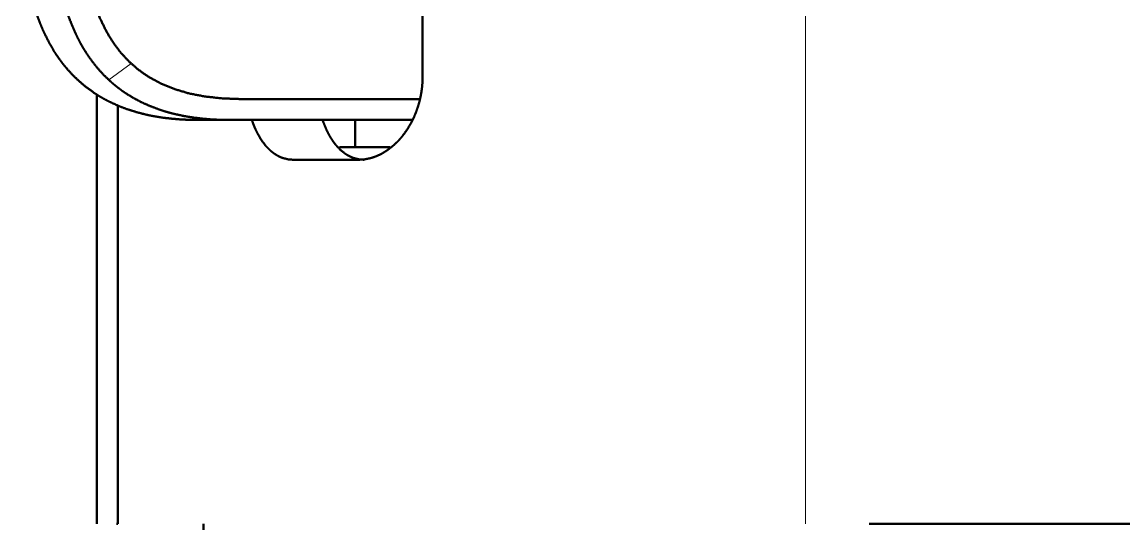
# Paper-space layout 'Layout1' of a CAD drawing. Header units: millimetres. Extents: x 37 to 380, y 30 to 264.
# Drawn here: x 235.79 to 262.1, y 141.55 to 153.54 of the extents above; entities that cross this region are included whole.
import ezdxf

# ---------------------------------------------------------------- set-up
doc = ezdxf.new("R2010")
doc.units = ezdxf.units.MM
doc.layers.add('170', color=7, linetype='Continuous', true_color=0xffffff)

psp = doc.layouts.get("Layout1")

# ---------------------------------------------------------------- linework, layer by layer
at = {"layer": '170', "color": 155, "linetype": 'Continuous', "lineweight": 13}
for p, q in [((254.493, 141.549), (254.493, 162.808)), ((238.398, 152.547), (237.862, 152.159))]:
    psp.add_line(p, q, dxfattribs=at)
at = {"layer": '170', "color": 155, "linetype": 'Continuous', "lineweight": 50}
for p, q in [((245.356, 152.249), (245.356, 158.099)), ((237.581, 151.805), (237.581, 141.549)), ((238.081, 151.546), (238.081, 141.549)), ((245.275, 151.699), (241.007, 151.699)), ((240.736, 151.199), (239.994, 151.199)), ((245.11, 151.199), (240.736, 151.199)), ((243.749, 150.549), (243.749, 151.199)), ((238.05, 141.549), (238.081, 141.549)), ((240.125, 141.549), (240.125, 137.949)), ((256.019, 141.549), (282.849, 141.549))]:
    psp.add_line(p, q, dxfattribs=at)
for points, knots in [([(239.994, 151.199), (239.781, 151.202), (239.568, 151.213), (239.355, 151.231), (239.143, 151.256), (239.037, 151.273), (238.931, 151.291), (238.878, 151.301), (238.825, 151.312), (238.773, 151.324), (238.72, 151.336), (238.512, 151.39), (238.307, 151.456), (238.104, 151.533), (237.906, 151.622), (237.808, 151.672), (237.711, 151.725), (237.662, 151.753), (237.615, 151.782), (237.567, 151.812), (237.52, 151.843), (237.338, 151.974), (237.164, 152.118), (236.999, 152.277), (236.843, 152.45), (236.805, 152.496), (236.768, 152.542), (236.732, 152.589), (236.697, 152.637), (236.628, 152.735), (236.563, 152.835), (236.442, 153.042), (236.332, 153.258), (236.282, 153.37), (236.234, 153.484), (236.212, 153.542), (236.19, 153.6), (236.168, 153.658), (236.148, 153.717), (236.073, 153.954), (236.008, 154.194), (235.953, 154.438), (235.908, 154.684), (235.871, 154.933), (235.842, 155.185), (235.82, 155.438), (235.805, 155.691), (235.796, 155.945), (235.793, 156.199)], [0, 0, 0.028573, 0.057105, 0.085653, 0.114249, 0.128578, 0.142932, 0.150122, 0.15732, 0.164526, 0.171735, 0.200535, 0.229348, 0.258268, 0.287416, 0.302118, 0.316929, 0.324383, 0.331866, 0.339357, 0.346849, 0.376872, 0.407108, 0.437733, 0.468918, 0.476824, 0.484758, 0.492698, 0.50064, 0.516551, 0.532509, 0.564615, 0.597076, 0.613472, 0.629994, 0.638301, 0.646619, 0.654928, 0.663235, 0.696459, 0.729727, 0.763091, 0.796592, 0.830263, 0.864126, 0.898078, 0.932027, 0.965996, 1, 1]), ([(240.736, 151.199), (240.522, 151.202), (240.309, 151.213), (240.097, 151.231), (239.885, 151.256), (239.674, 151.291), (239.464, 151.335), (239.412, 151.348), (239.359, 151.361), (239.307, 151.375), (239.255, 151.39), (239.151, 151.421), (239.049, 151.456), (238.847, 151.532), (238.649, 151.621), (238.456, 151.723), (238.268, 151.839), (238.176, 151.902), (238.086, 151.969), (238.041, 152.004), (237.997, 152.04), (237.974, 152.059), (237.953, 152.078), (237.931, 152.096), (237.909, 152.115), (237.743, 152.275), (237.587, 152.447), (237.442, 152.633), (237.307, 152.831), (237.275, 152.882), (237.244, 152.934), (237.214, 152.987), (237.184, 153.041), (237.128, 153.149), (237.074, 153.259), (236.976, 153.484), (236.889, 153.716), (236.85, 153.835), (236.814, 153.955), (236.796, 154.016), (236.78, 154.077), (236.764, 154.137), (236.749, 154.199), (236.694, 154.444), (236.649, 154.691), (236.612, 154.939), (236.583, 155.189), (236.561, 155.44), (236.546, 155.692), (236.538, 155.945), (236.535, 156.199)], [0, 0, 0.028598, 0.057149, 0.085655, 0.114154, 0.142716, 0.171419, 0.178628, 0.185853, 0.193093, 0.200339, 0.214815, 0.229279, 0.258198, 0.287182, 0.316342, 0.345835, 0.360766, 0.375846, 0.383453, 0.391106, 0.394949, 0.398799, 0.40265, 0.406499, 0.43735, 0.468423, 0.499886, 0.531883, 0.539987, 0.548126, 0.556279, 0.564435, 0.580763, 0.597125, 0.630001, 0.663146, 0.679842, 0.696629, 0.705057, 0.713489, 0.72191, 0.730323, 0.763927, 0.797494, 0.831067, 0.864682, 0.898366, 0.932136, 0.96601, 1, 1]), ([(241.007, 151.699), (240.575, 151.715), (240.153, 151.761), (239.769, 151.837), (239.422, 151.941), (239.106, 152.072), (238.822, 152.226), (238.57, 152.4), (238.348, 152.594), (238.149, 152.808), (237.97, 153.046), (237.808, 153.312), (237.662, 153.613), (237.534, 153.954), (237.425, 154.332), (237.338, 154.748), (237.276, 155.204), (237.239, 155.696), (237.226, 156.199)], [0, 0, 0.064113, 0.12685, 0.184808, 0.238502, 0.28915, 0.337022, 0.382344, 0.426073, 0.46932, 0.513393, 0.559605, 0.609143, 0.662997, 0.721344, 0.784272, 0.852356, 0.925439, 1, 1]), ([(243.829, 150.249), (243.97, 150.259), (244.11, 150.287), (244.179, 150.308), (244.249, 150.334), (244.283, 150.348), (244.318, 150.364), (244.352, 150.381), (244.387, 150.399), (244.519, 150.481), (244.647, 150.58), (244.708, 150.635), (244.768, 150.695), (244.783, 150.71), (244.797, 150.726), (244.812, 150.742), (244.826, 150.758), (244.854, 150.791), (244.882, 150.825), (244.985, 150.969), (245.079, 151.125), (245.1, 151.166), (245.121, 151.208), (245.141, 151.251), (245.161, 151.294), (245.197, 151.382), (245.229, 151.472), (245.258, 151.564), (245.284, 151.657), (245.306, 151.753), (245.324, 151.85), (245.331, 151.899), (245.338, 151.949), (245.344, 151.999), (245.348, 152.049), (245.354, 152.149), (245.356, 152.249)], [0, 0, 0.050991, 0.102563, 0.128841, 0.155572, 0.169135, 0.182848, 0.196684, 0.210596, 0.266989, 0.325103, 0.354998, 0.385539, 0.393289, 0.401063, 0.408852, 0.416659, 0.432327, 0.44807, 0.511925, 0.577606, 0.59437, 0.611292, 0.628364, 0.645505, 0.679867, 0.714386, 0.749128, 0.784151, 0.819514, 0.855278, 0.87331, 0.891372, 0.909431, 0.927496, 0.963685, 1, 1]), ([(241.284, 151.186), (241.301, 151.138), (241.316, 151.098), (241.332, 151.058), (241.34, 151.038), (241.348, 151.019), (241.357, 150.999), (241.365, 150.98), (241.401, 150.906), (241.438, 150.835), (241.519, 150.703), (241.608, 150.586), (241.631, 150.56), (241.655, 150.534), (241.68, 150.509), (241.704, 150.485), (241.755, 150.441), (241.806, 150.402), (241.86, 150.366), (241.914, 150.336), (241.942, 150.322), (241.97, 150.309), (241.999, 150.298), (242.028, 150.288), (242.145, 150.259), (242.265, 150.249)], [0, 0, 0.034501, 0.064364, 0.093989, 0.108715, 0.123398, 0.138022, 0.152569, 0.209641, 0.265084, 0.371548, 0.472986, 0.497715, 0.522134, 0.546157, 0.569801, 0.616042, 0.661074, 0.705113, 0.748399, 0.769839, 0.791169, 0.812417, 0.833561, 0.916891, 1, 1]), ([(243.961, 150.249), (243.839, 150.259), (243.722, 150.287), (243.665, 150.308), (243.608, 150.335), (243.58, 150.349), (243.552, 150.365), (243.525, 150.382), (243.498, 150.401), (243.395, 150.484), (243.299, 150.584), (243.276, 150.612), (243.253, 150.641), (243.242, 150.656), (243.231, 150.671), (243.22, 150.686), (243.209, 150.702), (243.167, 150.766), (243.127, 150.833), (243.054, 150.978), (242.99, 151.135), (242.968, 151.198)], [0, 0, 0.082839, 0.16525, 0.206991, 0.249416, 0.270982, 0.292801, 0.314782, 0.336921, 0.42739, 0.522243, 0.546826, 0.571795, 0.584447, 0.597189, 0.610046, 0.622978, 0.675324, 0.728729, 0.839145, 0.955102, 1, 1])]:
    psp.add_open_spline(points, degree=1, knots=knots, dxfattribs=at)
for points in [[(243.373, 150.549), (244.574, 150.549)], [(243.829, 150.249), (242.265, 150.249)]]:
    psp.add_open_spline(points, degree=1, dxfattribs=at)

doc.saveas('drawing.dxf')
